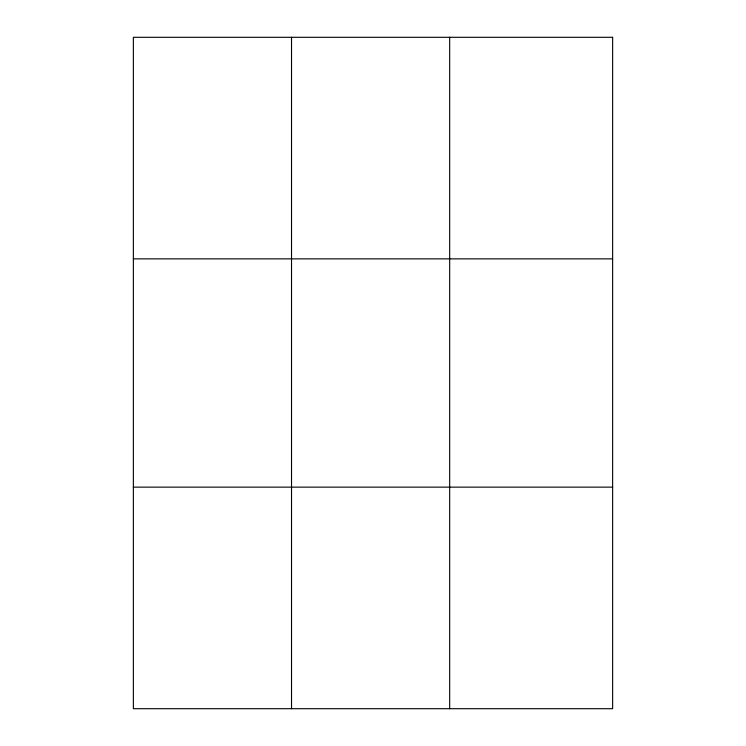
<?xml version="1.0" encoding="UTF-8"?>
<svg xmlns="http://www.w3.org/2000/svg" width="746" height="746" viewBox="0 0 746 746"><rect width="100%" height="100%" fill="white"/><g stroke="black" fill="none" stroke-linecap="round" stroke-linejoin="round"><path stroke-width="1.12" d="M291.527 37.3L291.527 708.7M449.679 37.3L449.679 708.7M133.366 258.862L612.634 258.862M133.366 487.138L612.634 487.138M612.634 37.3L133.366 37.3L133.366 708.7L612.634 708.7L612.634 37.3"/></g></svg>
